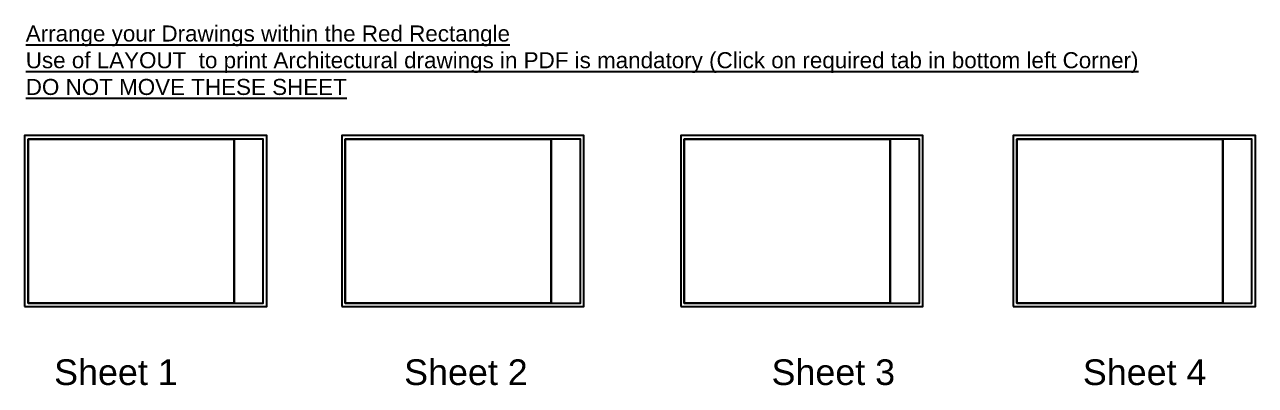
# Model space of a CAD drawing. Header units: feet. Extents: x 109753 to 150441, y 47761 to 75080.
# Drawn here: x 134281 to 150441, y 48204 to 52941 of the extents above; entities that cross this region are included whole.
import ezdxf

# ---------------------------------------------------------------- set-up
doc = ezdxf.new("R2010")
doc.units = ezdxf.units.FT
doc.header["$LTSCALE"] = 50
doc.header["$MEASUREMENT"] = 0
doc.styles.add('ramon', font='arial.ttf', dxfattribs={"height": 9})

msp = doc.modelspace()

# ---------------------------------------------------------------- linework, layer by layer
at = {"layer": 'Defpoints'}
for p, q in [((137031.2, 49284.3), (137031.2, 51437.9)), ((141195.2, 49284.3), (141195.2, 51437.9)), ((145646.3, 49284.3), (145646.3, 51437.9)), ((150012.1, 49284.3), (150012.1, 51437.9))]:
    msp.add_line(p, q, dxfattribs=at)
for points in [[(134281, 49238.7), (137459.7, 49238.7), (137459.7, 51483.6), (134281, 51483.6)], [(134326.6, 49284.3), (137414.1, 49284.3), (137414.1, 51437.9), (134326.6, 51437.9)], [(138445, 49238.7), (141623.7, 49238.7), (141623.7, 51483.6), (138445, 51483.6)], [(138490.6, 49284.3), (141578.1, 49284.3), (141578.1, 51437.9), (138490.6, 51437.9)], [(142896.1, 49238.7), (146074.8, 49238.7), (146074.8, 51483.6), (142896.1, 51483.6)], [(142941.7, 49284.3), (146029.2, 49284.3), (146029.2, 51437.9), (142941.7, 51437.9)], [(147261.9, 49238.7), (150440.6, 49238.7), (150440.6, 51483.6), (147261.9, 51483.6)], [(147307.5, 49284.3), (150395, 49284.3), (150395, 51437.9), (147307.5, 51437.9)]]:
    msp.add_lwpolyline(points, close=True, dxfattribs=at)
at = {"layer": 'Defpoints', "color": 240, "true_color": 0xed1f24}
for points in [[(134326.6, 51437.9), (137031.2, 51437.9), (137031.2, 49284.3), (134326.6, 49284.3)], [(138490.6, 51437.9), (141195.2, 51437.9), (141195.2, 49284.3), (138490.6, 49284.3)], [(142941.7, 51437.9), (145646.3, 51437.9), (145646.3, 49284.3), (142941.7, 49284.3)], [(147307.5, 51437.9), (150012.1, 51437.9), (150012.1, 49284.3), (147307.5, 49284.3)]]:
    msp.add_lwpolyline(points, close=True, dxfattribs=at)

# ---------------------------------------------------------------- texts
at = {"layer": 'Defpoints', "attachment_point": 1, "style": 'ramon'}
for s, insert, char_height, width in [('{\\LArrange your Drawings within the Red Rectangle\\PUse of LAYOUT  to print Architectural drawings in PDF is mandatory (Click on required tab in bottom left Corner)\\PDO NOT MOVE THESE SHEET}', (134296.1, 52929.3), 210.5075, 14965.634), ('Sheet 1', (134668.5, 48545.6), 336.81, 2279.452), ('Sheet 2', (139264.1, 48545.6), 336.81, 2279.452), ('Sheet 3', (144088.1, 48545.6), 336.81, 2279.452), ('Sheet 4', (148175.8, 48545.6), 336.81, 2279.452)]:
    msp.add_mtext(s, dxfattribs=dict(at, insert=insert, char_height=char_height, width=width))

doc.saveas('drawing.dxf')
